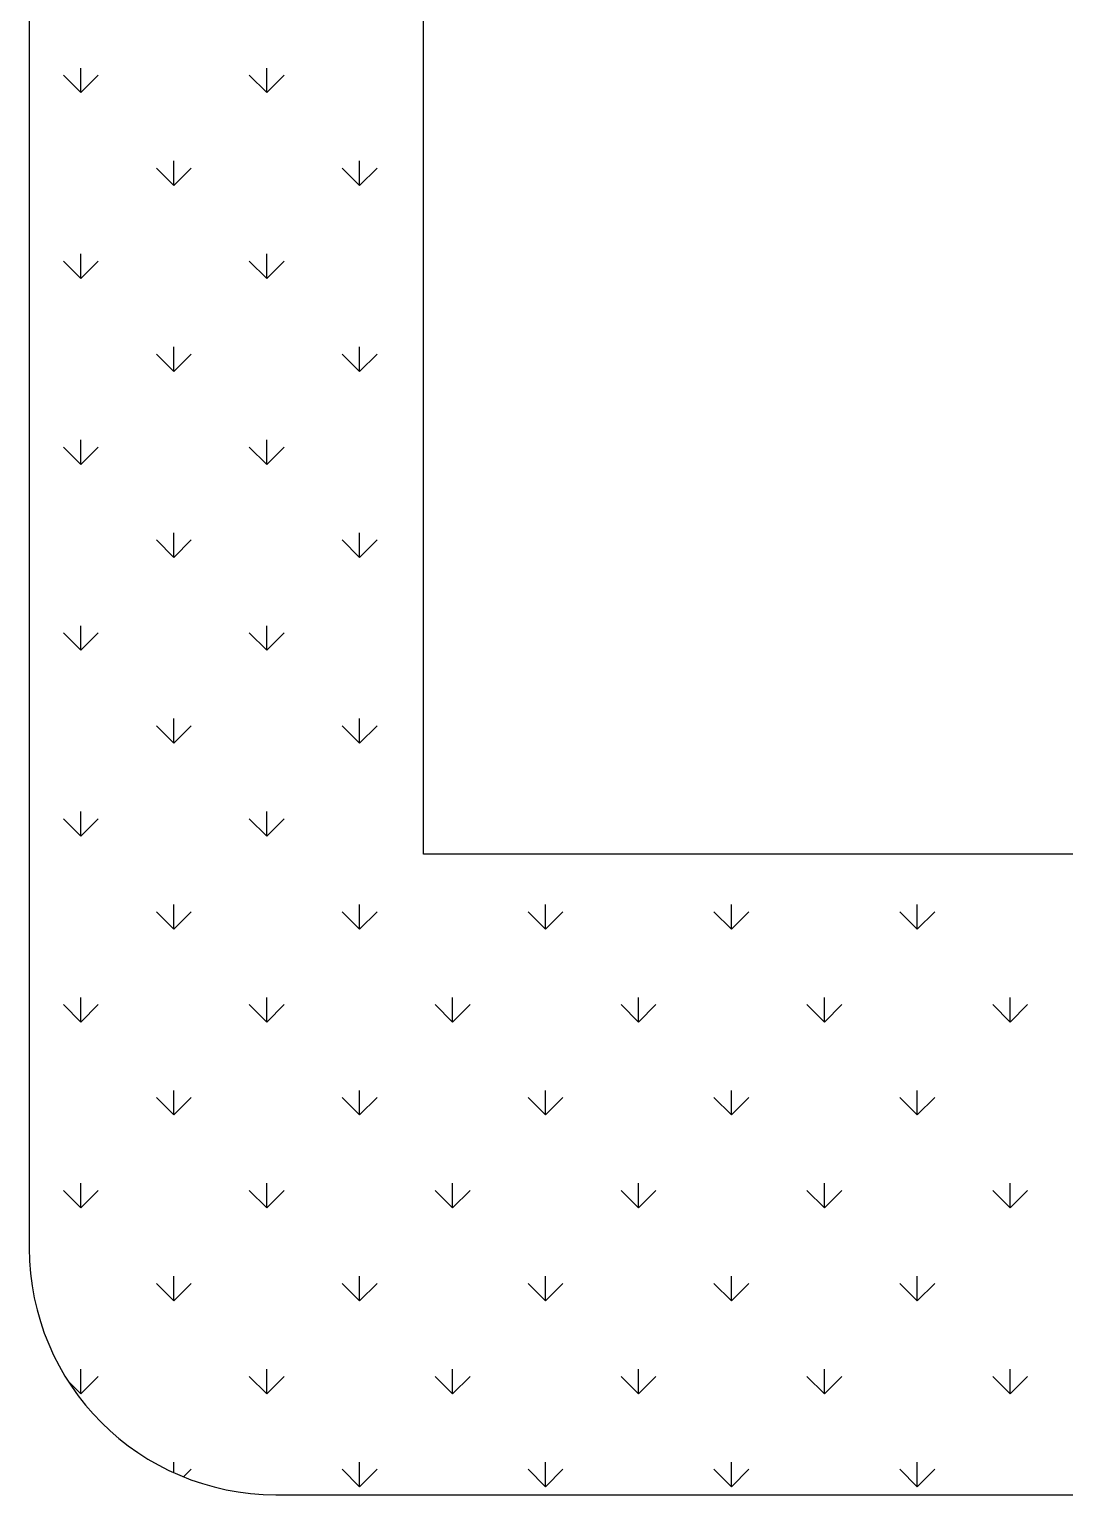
# Model space of a CAD drawing. Header units: inches. Extents: x -580 to 220, y 1335 to 2135.
# Drawn here: x -212.2 to -170.2, y 1913.5 to 1973 of the extents above; entities that cross this region are included whole.
import ezdxf

# ---------------------------------------------------------------- set-up
doc = ezdxf.new("R2010")
doc.units = ezdxf.units.IN
doc.header["$MEASUREMENT"] = 0
for name, color, linetype in [('Corte interior', 7, 'Continuous'), ('Grabado linea bajo', 7, 'Continuous'), ('grabado linea intenso', 7, 'Continuous')]:
    doc.layers.add(name, color=color, linetype=linetype)

# ---------------------------------------------------------------- blocks, each defined once
blk = doc.blocks.new('block 13')
at = {"layer": 'Corte interior', "color": 5, "lineweight": 25}
blk.add_lwpolyline([(-128.238, 2007.546), (-128.238, 1939.546), (-196.238, 1939.546), (-196.238, 2007.546), (-128.238, 2007.546)], dxfattribs=at)
blk = doc.blocks.new('block 15')
at = {"layer": 'grabado linea intenso', "color": 2, "lineweight": 25}
blk.add_open_spline([(46.762, 2033.546), (46.762, 2033.546), (-202.238, 2033.546), (-202.238, 2033.546), (-207.761, 2033.546), (-212.238, 2029.069), (-212.238, 2023.546), (-212.238, 2023.546), (-212.238, 1923.546), (-212.238, 1923.546), (-212.238, 1918.023), (-207.761, 1913.546), (-202.238, 1913.546), (-202.238, 1913.546), (46.762, 1913.546), (46.762, 1913.546)], degree=3, knots=[0, 0, 0, 0, 1, 1, 1, 2, 2, 2, 3, 3, 3, 4, 4, 4, 5, 5, 5, 5], dxfattribs=at)
blk = doc.blocks.new('block 371')
at = {"layer": 'Grabado linea bajo', "color": 4, "lineweight": 25}
blk.add_lwpolyline([(-210.147, 1917.64), (-210.147, 1918.64)], dxfattribs=at)
blk = doc.blocks.new('block 372')
at = {"layer": 'Grabado linea bajo', "color": 4, "lineweight": 25}
blk.add_lwpolyline([(-210.147, 1925.183), (-210.147, 1926.183)], dxfattribs=at)
blk = doc.blocks.new('block 373')
at = {"layer": 'Grabado linea bajo', "color": 4, "lineweight": 25}
blk.add_lwpolyline([(-210.147, 1932.726), (-210.147, 1933.727)], dxfattribs=at)
blk = doc.blocks.new('block 374')
at = {"layer": 'Grabado linea bajo', "color": 4, "lineweight": 25}
blk.add_lwpolyline([(-210.147, 1940.27), (-210.147, 1941.27)], dxfattribs=at)
blk = doc.blocks.new('block 375')
at = {"layer": 'Grabado linea bajo', "color": 4, "lineweight": 25}
blk.add_lwpolyline([(-210.147, 1947.813), (-210.147, 1948.813)], dxfattribs=at)
blk = doc.blocks.new('block 376')
at = {"layer": 'Grabado linea bajo', "color": 4, "lineweight": 25}
blk.add_lwpolyline([(-210.147, 1955.357), (-210.147, 1956.357)], dxfattribs=at)
blk = doc.blocks.new('block 377')
at = {"layer": 'Grabado linea bajo', "color": 4, "lineweight": 25}
blk.add_lwpolyline([(-210.147, 1962.9), (-210.147, 1963.9)], dxfattribs=at)
blk = doc.blocks.new('block 378')
at = {"layer": 'Grabado linea bajo', "color": 4, "lineweight": 25}
blk.add_lwpolyline([(-210.147, 1970.444), (-210.147, 1971.444)], dxfattribs=at)
blk = doc.blocks.new('block 383')
at = {"layer": 'Grabado linea bajo', "color": 4, "lineweight": 25}
blk.add_lwpolyline([(-206.375, 1914.442), (-206.375, 1914.868)], dxfattribs=at)
blk = doc.blocks.new('block 384')
at = {"layer": 'Grabado linea bajo', "color": 4, "lineweight": 25}
blk.add_lwpolyline([(-206.375, 1921.411), (-206.375, 1922.411)], dxfattribs=at)
blk = doc.blocks.new('block 385')
at = {"layer": 'Grabado linea bajo', "color": 4, "lineweight": 25}
blk.add_lwpolyline([(-206.375, 1928.955), (-206.375, 1929.955)], dxfattribs=at)
blk = doc.blocks.new('block 386')
at = {"layer": 'Grabado linea bajo', "color": 4, "lineweight": 25}
blk.add_lwpolyline([(-206.375, 1936.498), (-206.375, 1937.498)], dxfattribs=at)
blk = doc.blocks.new('block 387')
at = {"layer": 'Grabado linea bajo', "color": 4, "lineweight": 25}
blk.add_lwpolyline([(-206.375, 1944.042), (-206.375, 1945.042)], dxfattribs=at)
blk = doc.blocks.new('block 388')
at = {"layer": 'Grabado linea bajo', "color": 4, "lineweight": 25}
blk.add_lwpolyline([(-206.375, 1951.585), (-206.375, 1952.585)], dxfattribs=at)
blk = doc.blocks.new('block 389')
at = {"layer": 'Grabado linea bajo', "color": 4, "lineweight": 25}
blk.add_lwpolyline([(-206.375, 1959.128), (-206.375, 1960.129)], dxfattribs=at)
blk = doc.blocks.new('block 390')
at = {"layer": 'Grabado linea bajo', "color": 4, "lineweight": 25}
blk.add_lwpolyline([(-206.375, 1966.672), (-206.375, 1967.672)], dxfattribs=at)
blk = doc.blocks.new('block 396')
at = {"layer": 'Grabado linea bajo', "color": 4, "lineweight": 25}
blk.add_lwpolyline([(-202.604, 1917.64), (-202.604, 1918.64)], dxfattribs=at)
blk = doc.blocks.new('block 397')
at = {"layer": 'Grabado linea bajo', "color": 4, "lineweight": 25}
blk.add_lwpolyline([(-202.604, 1925.183), (-202.604, 1926.183)], dxfattribs=at)
blk = doc.blocks.new('block 398')
at = {"layer": 'Grabado linea bajo', "color": 4, "lineweight": 25}
blk.add_lwpolyline([(-202.604, 1932.726), (-202.604, 1933.727)], dxfattribs=at)
blk = doc.blocks.new('block 399')
at = {"layer": 'Grabado linea bajo', "color": 4, "lineweight": 25}
blk.add_lwpolyline([(-202.604, 1940.27), (-202.604, 1941.27)], dxfattribs=at)
blk = doc.blocks.new('block 400')
at = {"layer": 'Grabado linea bajo', "color": 4, "lineweight": 25}
blk.add_lwpolyline([(-202.604, 1947.813), (-202.604, 1948.813)], dxfattribs=at)
blk = doc.blocks.new('block 401')
at = {"layer": 'Grabado linea bajo', "color": 4, "lineweight": 25}
blk.add_lwpolyline([(-202.604, 1955.357), (-202.604, 1956.357)], dxfattribs=at)
blk = doc.blocks.new('block 402')
at = {"layer": 'Grabado linea bajo', "color": 4, "lineweight": 25}
blk.add_lwpolyline([(-202.604, 1962.9), (-202.604, 1963.9)], dxfattribs=at)
blk = doc.blocks.new('block 403')
at = {"layer": 'Grabado linea bajo', "color": 4, "lineweight": 25}
blk.add_lwpolyline([(-202.604, 1970.444), (-202.604, 1971.444)], dxfattribs=at)
blk = doc.blocks.new('block 408')
at = {"layer": 'Grabado linea bajo', "color": 4, "lineweight": 25}
blk.add_lwpolyline([(-198.832, 1913.868), (-198.832, 1914.868)], dxfattribs=at)
blk = doc.blocks.new('block 409')
at = {"layer": 'Grabado linea bajo', "color": 4, "lineweight": 25}
blk.add_lwpolyline([(-198.832, 1921.411), (-198.832, 1922.411)], dxfattribs=at)
blk = doc.blocks.new('block 410')
at = {"layer": 'Grabado linea bajo', "color": 4, "lineweight": 25}
blk.add_lwpolyline([(-198.832, 1928.955), (-198.832, 1929.955)], dxfattribs=at)
blk = doc.blocks.new('block 411')
at = {"layer": 'Grabado linea bajo', "color": 4, "lineweight": 25}
blk.add_lwpolyline([(-198.832, 1936.498), (-198.832, 1937.498)], dxfattribs=at)
blk = doc.blocks.new('block 412')
at = {"layer": 'Grabado linea bajo', "color": 4, "lineweight": 25}
blk.add_lwpolyline([(-198.832, 1944.042), (-198.832, 1945.042)], dxfattribs=at)
blk = doc.blocks.new('block 413')
at = {"layer": 'Grabado linea bajo', "color": 4, "lineweight": 25}
blk.add_lwpolyline([(-198.832, 1951.585), (-198.832, 1952.585)], dxfattribs=at)
blk = doc.blocks.new('block 414')
at = {"layer": 'Grabado linea bajo', "color": 4, "lineweight": 25}
blk.add_lwpolyline([(-198.832, 1959.128), (-198.832, 1960.129)], dxfattribs=at)
blk = doc.blocks.new('block 415')
at = {"layer": 'Grabado linea bajo', "color": 4, "lineweight": 25}
blk.add_lwpolyline([(-198.832, 1966.672), (-198.832, 1967.672)], dxfattribs=at)
blk = doc.blocks.new('block 421')
at = {"layer": 'Grabado linea bajo', "color": 4, "lineweight": 25}
blk.add_lwpolyline([(-195.06, 1917.64), (-195.06, 1918.64)], dxfattribs=at)
blk = doc.blocks.new('block 422')
at = {"layer": 'Grabado linea bajo', "color": 4, "lineweight": 25}
blk.add_lwpolyline([(-195.06, 1925.183), (-195.06, 1926.183)], dxfattribs=at)
blk = doc.blocks.new('block 423')
at = {"layer": 'Grabado linea bajo', "color": 4, "lineweight": 25}
blk.add_lwpolyline([(-195.06, 1932.726), (-195.06, 1933.727)], dxfattribs=at)
blk = doc.blocks.new('block 424')
at = {"layer": 'Grabado linea bajo', "color": 4, "lineweight": 25}
blk.add_lwpolyline([(-191.289, 1913.868), (-191.289, 1914.868)], dxfattribs=at)
blk = doc.blocks.new('block 425')
at = {"layer": 'Grabado linea bajo', "color": 4, "lineweight": 25}
blk.add_lwpolyline([(-191.289, 1921.411), (-191.289, 1922.411)], dxfattribs=at)
blk = doc.blocks.new('block 426')
at = {"layer": 'Grabado linea bajo', "color": 4, "lineweight": 25}
blk.add_lwpolyline([(-191.289, 1928.955), (-191.289, 1929.955)], dxfattribs=at)
blk = doc.blocks.new('block 427')
at = {"layer": 'Grabado linea bajo', "color": 4, "lineweight": 25}
blk.add_lwpolyline([(-191.289, 1936.498), (-191.289, 1937.498)], dxfattribs=at)
blk = doc.blocks.new('block 428')
at = {"layer": 'Grabado linea bajo', "color": 4, "lineweight": 25}
blk.add_lwpolyline([(-187.517, 1917.64), (-187.517, 1918.64)], dxfattribs=at)
blk = doc.blocks.new('block 429')
at = {"layer": 'Grabado linea bajo', "color": 4, "lineweight": 25}
blk.add_lwpolyline([(-187.517, 1925.183), (-187.517, 1926.183)], dxfattribs=at)
blk = doc.blocks.new('block 430')
at = {"layer": 'Grabado linea bajo', "color": 4, "lineweight": 25}
blk.add_lwpolyline([(-187.517, 1932.726), (-187.517, 1933.727)], dxfattribs=at)
blk = doc.blocks.new('block 431')
at = {"layer": 'Grabado linea bajo', "color": 4, "lineweight": 25}
blk.add_lwpolyline([(-183.745, 1913.868), (-183.745, 1914.868)], dxfattribs=at)
blk = doc.blocks.new('block 432')
at = {"layer": 'Grabado linea bajo', "color": 4, "lineweight": 25}
blk.add_lwpolyline([(-183.745, 1921.411), (-183.745, 1922.411)], dxfattribs=at)
blk = doc.blocks.new('block 433')
at = {"layer": 'Grabado linea bajo', "color": 4, "lineweight": 25}
blk.add_lwpolyline([(-183.745, 1928.955), (-183.745, 1929.955)], dxfattribs=at)
blk = doc.blocks.new('block 434')
at = {"layer": 'Grabado linea bajo', "color": 4, "lineweight": 25}
blk.add_lwpolyline([(-183.745, 1936.498), (-183.745, 1937.498)], dxfattribs=at)
blk = doc.blocks.new('block 435')
at = {"layer": 'Grabado linea bajo', "color": 4, "lineweight": 25}
blk.add_lwpolyline([(-179.973, 1917.64), (-179.973, 1918.64)], dxfattribs=at)
blk = doc.blocks.new('block 436')
at = {"layer": 'Grabado linea bajo', "color": 4, "lineweight": 25}
blk.add_lwpolyline([(-179.973, 1925.183), (-179.973, 1926.183)], dxfattribs=at)
blk = doc.blocks.new('block 437')
at = {"layer": 'Grabado linea bajo', "color": 4, "lineweight": 25}
blk.add_lwpolyline([(-179.973, 1932.726), (-179.973, 1933.727)], dxfattribs=at)
blk = doc.blocks.new('block 438')
at = {"layer": 'Grabado linea bajo', "color": 4, "lineweight": 25}
blk.add_lwpolyline([(-176.202, 1913.868), (-176.202, 1914.868)], dxfattribs=at)
blk = doc.blocks.new('block 439')
at = {"layer": 'Grabado linea bajo', "color": 4, "lineweight": 25}
blk.add_lwpolyline([(-176.202, 1921.411), (-176.202, 1922.411)], dxfattribs=at)
blk = doc.blocks.new('block 440')
at = {"layer": 'Grabado linea bajo', "color": 4, "lineweight": 25}
blk.add_lwpolyline([(-176.202, 1928.955), (-176.202, 1929.955)], dxfattribs=at)
blk = doc.blocks.new('block 441')
at = {"layer": 'Grabado linea bajo', "color": 4, "lineweight": 25}
blk.add_lwpolyline([(-176.202, 1936.498), (-176.202, 1937.498)], dxfattribs=at)
blk = doc.blocks.new('block 442')
at = {"layer": 'Grabado linea bajo', "color": 4, "lineweight": 25}
blk.add_lwpolyline([(-172.43, 1917.64), (-172.43, 1918.64)], dxfattribs=at)
blk = doc.blocks.new('block 443')
at = {"layer": 'Grabado linea bajo', "color": 4, "lineweight": 25}
blk.add_lwpolyline([(-172.43, 1925.183), (-172.43, 1926.183)], dxfattribs=at)
blk = doc.blocks.new('block 444')
at = {"layer": 'Grabado linea bajo', "color": 4, "lineweight": 25}
blk.add_lwpolyline([(-172.43, 1932.726), (-172.43, 1933.727)], dxfattribs=at)
blk = doc.blocks.new('block 1097')
at = {"layer": 'Grabado linea bajo', "color": 4, "lineweight": 25}
blk.add_lwpolyline([(-210.147, 1970.444), (-209.44, 1971.151)], dxfattribs=at)
blk = doc.blocks.new('block 1101')
at = {"layer": 'Grabado linea bajo', "color": 4, "lineweight": 25}
blk.add_lwpolyline([(-210.147, 1962.9), (-209.44, 1963.607)], dxfattribs=at)
blk = doc.blocks.new('block 1102')
at = {"layer": 'Grabado linea bajo', "color": 4, "lineweight": 25}
blk.add_lwpolyline([(-206.375, 1966.672), (-205.668, 1967.379)], dxfattribs=at)
blk = doc.blocks.new('block 1103')
at = {"layer": 'Grabado linea bajo', "color": 4, "lineweight": 25}
blk.add_lwpolyline([(-202.604, 1970.444), (-201.897, 1971.151)], dxfattribs=at)
blk = doc.blocks.new('block 1105')
at = {"layer": 'Grabado linea bajo', "color": 4, "lineweight": 25}
blk.add_lwpolyline([(-210.147, 1955.357), (-209.44, 1956.064)], dxfattribs=at)
blk = doc.blocks.new('block 1106')
at = {"layer": 'Grabado linea bajo', "color": 4, "lineweight": 25}
blk.add_lwpolyline([(-206.375, 1959.128), (-205.668, 1959.836)], dxfattribs=at)
blk = doc.blocks.new('block 1107')
at = {"layer": 'Grabado linea bajo', "color": 4, "lineweight": 25}
blk.add_lwpolyline([(-202.604, 1962.9), (-201.897, 1963.607)], dxfattribs=at)
blk = doc.blocks.new('block 1108')
at = {"layer": 'Grabado linea bajo', "color": 4, "lineweight": 25}
blk.add_lwpolyline([(-198.832, 1966.672), (-198.125, 1967.379)], dxfattribs=at)
blk = doc.blocks.new('block 1109')
at = {"layer": 'Grabado linea bajo', "color": 4, "lineweight": 25}
blk.add_lwpolyline([(-210.147, 1947.813), (-209.44, 1948.52)], dxfattribs=at)
blk = doc.blocks.new('block 1110')
at = {"layer": 'Grabado linea bajo', "color": 4, "lineweight": 25}
blk.add_lwpolyline([(-206.375, 1951.585), (-205.668, 1952.292)], dxfattribs=at)
blk = doc.blocks.new('block 1111')
at = {"layer": 'Grabado linea bajo', "color": 4, "lineweight": 25}
blk.add_lwpolyline([(-202.604, 1955.357), (-201.897, 1956.064)], dxfattribs=at)
blk = doc.blocks.new('block 1112')
at = {"layer": 'Grabado linea bajo', "color": 4, "lineweight": 25}
blk.add_lwpolyline([(-198.832, 1959.128), (-198.125, 1959.836)], dxfattribs=at)
blk = doc.blocks.new('block 1113')
at = {"layer": 'Grabado linea bajo', "color": 4, "lineweight": 25}
blk.add_lwpolyline([(-210.147, 1940.27), (-209.44, 1940.977)], dxfattribs=at)
blk = doc.blocks.new('block 1114')
at = {"layer": 'Grabado linea bajo', "color": 4, "lineweight": 25}
blk.add_lwpolyline([(-206.375, 1944.042), (-205.668, 1944.749)], dxfattribs=at)
blk = doc.blocks.new('block 1115')
at = {"layer": 'Grabado linea bajo', "color": 4, "lineweight": 25}
blk.add_lwpolyline([(-202.604, 1947.813), (-201.897, 1948.52)], dxfattribs=at)
blk = doc.blocks.new('block 1116')
at = {"layer": 'Grabado linea bajo', "color": 4, "lineweight": 25}
blk.add_lwpolyline([(-198.832, 1951.585), (-198.125, 1952.292)], dxfattribs=at)
blk = doc.blocks.new('block 1117')
at = {"layer": 'Grabado linea bajo', "color": 4, "lineweight": 25}
blk.add_lwpolyline([(-210.147, 1932.726), (-209.44, 1933.434)], dxfattribs=at)
blk = doc.blocks.new('block 1118')
at = {"layer": 'Grabado linea bajo', "color": 4, "lineweight": 25}
blk.add_lwpolyline([(-206.375, 1936.498), (-205.668, 1937.205)], dxfattribs=at)
blk = doc.blocks.new('block 1119')
at = {"layer": 'Grabado linea bajo', "color": 4, "lineweight": 25}
blk.add_lwpolyline([(-202.604, 1940.27), (-201.897, 1940.977)], dxfattribs=at)
blk = doc.blocks.new('block 1120')
at = {"layer": 'Grabado linea bajo', "color": 4, "lineweight": 25}
blk.add_lwpolyline([(-198.832, 1944.042), (-198.125, 1944.749)], dxfattribs=at)
blk = doc.blocks.new('block 1121')
at = {"layer": 'Grabado linea bajo', "color": 4, "lineweight": 25}
blk.add_lwpolyline([(-210.147, 1925.183), (-209.44, 1925.89)], dxfattribs=at)
blk = doc.blocks.new('block 1122')
at = {"layer": 'Grabado linea bajo', "color": 4, "lineweight": 25}
blk.add_lwpolyline([(-206.375, 1928.955), (-205.668, 1929.662)], dxfattribs=at)
blk = doc.blocks.new('block 1123')
at = {"layer": 'Grabado linea bajo', "color": 4, "lineweight": 25}
blk.add_lwpolyline([(-202.604, 1932.726), (-201.897, 1933.434)], dxfattribs=at)
blk = doc.blocks.new('block 1124')
at = {"layer": 'Grabado linea bajo', "color": 4, "lineweight": 25}
blk.add_lwpolyline([(-198.832, 1936.498), (-198.125, 1937.205)], dxfattribs=at)
blk = doc.blocks.new('block 1125')
at = {"layer": 'Grabado linea bajo', "color": 4, "lineweight": 25}
blk.add_lwpolyline([(-210.147, 1917.64), (-209.44, 1918.347)], dxfattribs=at)
blk = doc.blocks.new('block 1126')
at = {"layer": 'Grabado linea bajo', "color": 4, "lineweight": 25}
blk.add_lwpolyline([(-206.375, 1921.411), (-205.668, 1922.119)], dxfattribs=at)
blk = doc.blocks.new('block 1127')
at = {"layer": 'Grabado linea bajo', "color": 4, "lineweight": 25}
blk.add_lwpolyline([(-202.604, 1925.183), (-201.897, 1925.89)], dxfattribs=at)
blk = doc.blocks.new('block 1128')
at = {"layer": 'Grabado linea bajo', "color": 4, "lineweight": 25}
blk.add_lwpolyline([(-198.832, 1928.955), (-198.125, 1929.662)], dxfattribs=at)
blk = doc.blocks.new('block 1129')
at = {"layer": 'Grabado linea bajo', "color": 4, "lineweight": 25}
blk.add_lwpolyline([(-195.06, 1932.726), (-194.353, 1933.434)], dxfattribs=at)
blk = doc.blocks.new('block 1130')
at = {"layer": 'Grabado linea bajo', "color": 4, "lineweight": 25}
blk.add_lwpolyline([(-191.289, 1936.498), (-190.581, 1937.205)], dxfattribs=at)
blk = doc.blocks.new('block 1131')
at = {"layer": 'Grabado linea bajo', "color": 4, "lineweight": 25}
blk.add_lwpolyline([(-205.974, 1914.27), (-205.668, 1914.575)], dxfattribs=at)
blk = doc.blocks.new('block 1132')
at = {"layer": 'Grabado linea bajo', "color": 4, "lineweight": 25}
blk.add_lwpolyline([(-202.604, 1917.64), (-201.897, 1918.347)], dxfattribs=at)
blk = doc.blocks.new('block 1133')
at = {"layer": 'Grabado linea bajo', "color": 4, "lineweight": 25}
blk.add_lwpolyline([(-198.832, 1921.411), (-198.125, 1922.119)], dxfattribs=at)
blk = doc.blocks.new('block 1134')
at = {"layer": 'Grabado linea bajo', "color": 4, "lineweight": 25}
blk.add_lwpolyline([(-195.06, 1925.183), (-194.353, 1925.89)], dxfattribs=at)
blk = doc.blocks.new('block 1135')
at = {"layer": 'Grabado linea bajo', "color": 4, "lineweight": 25}
blk.add_lwpolyline([(-191.289, 1928.955), (-190.581, 1929.662)], dxfattribs=at)
blk = doc.blocks.new('block 1136')
at = {"layer": 'Grabado linea bajo', "color": 4, "lineweight": 25}
blk.add_lwpolyline([(-187.517, 1932.726), (-186.81, 1933.434)], dxfattribs=at)
blk = doc.blocks.new('block 1137')
at = {"layer": 'Grabado linea bajo', "color": 4, "lineweight": 25}
blk.add_lwpolyline([(-183.745, 1936.498), (-183.038, 1937.205)], dxfattribs=at)
blk = doc.blocks.new('block 1138')
at = {"layer": 'Grabado linea bajo', "color": 4, "lineweight": 25}
blk.add_lwpolyline([(-198.832, 1913.868), (-198.125, 1914.575)], dxfattribs=at)
blk = doc.blocks.new('block 1139')
at = {"layer": 'Grabado linea bajo', "color": 4, "lineweight": 25}
blk.add_lwpolyline([(-195.06, 1917.64), (-194.353, 1918.347)], dxfattribs=at)
blk = doc.blocks.new('block 1140')
at = {"layer": 'Grabado linea bajo', "color": 4, "lineweight": 25}
blk.add_lwpolyline([(-191.289, 1921.411), (-190.581, 1922.119)], dxfattribs=at)
blk = doc.blocks.new('block 1141')
at = {"layer": 'Grabado linea bajo', "color": 4, "lineweight": 25}
blk.add_lwpolyline([(-187.517, 1925.183), (-186.81, 1925.89)], dxfattribs=at)
blk = doc.blocks.new('block 1142')
at = {"layer": 'Grabado linea bajo', "color": 4, "lineweight": 25}
blk.add_lwpolyline([(-183.745, 1928.955), (-183.038, 1929.662)], dxfattribs=at)
blk = doc.blocks.new('block 1143')
at = {"layer": 'Grabado linea bajo', "color": 4, "lineweight": 25}
blk.add_lwpolyline([(-179.973, 1932.726), (-179.266, 1933.434)], dxfattribs=at)
blk = doc.blocks.new('block 1144')
at = {"layer": 'Grabado linea bajo', "color": 4, "lineweight": 25}
blk.add_lwpolyline([(-176.202, 1936.498), (-175.495, 1937.205)], dxfattribs=at)
blk = doc.blocks.new('block 1145')
at = {"layer": 'Grabado linea bajo', "color": 4, "lineweight": 25}
blk.add_lwpolyline([(-191.289, 1913.868), (-190.581, 1914.575)], dxfattribs=at)
blk = doc.blocks.new('block 1146')
at = {"layer": 'Grabado linea bajo', "color": 4, "lineweight": 25}
blk.add_lwpolyline([(-187.517, 1917.64), (-186.81, 1918.347)], dxfattribs=at)
blk = doc.blocks.new('block 1147')
at = {"layer": 'Grabado linea bajo', "color": 4, "lineweight": 25}
blk.add_lwpolyline([(-183.745, 1921.411), (-183.038, 1922.119)], dxfattribs=at)
blk = doc.blocks.new('block 1148')
at = {"layer": 'Grabado linea bajo', "color": 4, "lineweight": 25}
blk.add_lwpolyline([(-179.973, 1925.183), (-179.266, 1925.89)], dxfattribs=at)
blk = doc.blocks.new('block 1149')
at = {"layer": 'Grabado linea bajo', "color": 4, "lineweight": 25}
blk.add_lwpolyline([(-176.202, 1928.955), (-175.495, 1929.662)], dxfattribs=at)
blk = doc.blocks.new('block 1150')
at = {"layer": 'Grabado linea bajo', "color": 4, "lineweight": 25}
blk.add_lwpolyline([(-172.43, 1932.726), (-171.723, 1933.434)], dxfattribs=at)
blk = doc.blocks.new('block 1152')
at = {"layer": 'Grabado linea bajo', "color": 4, "lineweight": 25}
blk.add_lwpolyline([(-183.745, 1913.868), (-183.038, 1914.575)], dxfattribs=at)
blk = doc.blocks.new('block 1153')
at = {"layer": 'Grabado linea bajo', "color": 4, "lineweight": 25}
blk.add_lwpolyline([(-179.973, 1917.64), (-179.266, 1918.347)], dxfattribs=at)
blk = doc.blocks.new('block 1154')
at = {"layer": 'Grabado linea bajo', "color": 4, "lineweight": 25}
blk.add_lwpolyline([(-176.202, 1921.411), (-175.495, 1922.119)], dxfattribs=at)
blk = doc.blocks.new('block 1155')
at = {"layer": 'Grabado linea bajo', "color": 4, "lineweight": 25}
blk.add_lwpolyline([(-172.43, 1925.183), (-171.723, 1925.89)], dxfattribs=at)
blk = doc.blocks.new('block 1159')
at = {"layer": 'Grabado linea bajo', "color": 4, "lineweight": 25}
blk.add_lwpolyline([(-176.202, 1913.868), (-175.495, 1914.575)], dxfattribs=at)
blk = doc.blocks.new('block 1160')
at = {"layer": 'Grabado linea bajo', "color": 4, "lineweight": 25}
blk.add_lwpolyline([(-172.43, 1917.64), (-171.723, 1918.347)], dxfattribs=at)
blk = doc.blocks.new('block 1775')
at = {"layer": 'Grabado linea bajo', "color": 4, "lineweight": 25}
blk.add_lwpolyline([(-210.147, 1917.64), (-210.658, 1918.151)], dxfattribs=at)
blk = doc.blocks.new('block 1784')
at = {"layer": 'Grabado linea bajo', "color": 4, "lineweight": 25}
blk.add_lwpolyline([(-198.832, 1913.868), (-199.539, 1914.575)], dxfattribs=at)
blk = doc.blocks.new('block 1785')
at = {"layer": 'Grabado linea bajo', "color": 4, "lineweight": 25}
blk.add_lwpolyline([(-202.604, 1917.64), (-203.311, 1918.347)], dxfattribs=at)
blk = doc.blocks.new('block 1786')
at = {"layer": 'Grabado linea bajo', "color": 4, "lineweight": 25}
blk.add_lwpolyline([(-206.375, 1921.411), (-207.083, 1922.119)], dxfattribs=at)
blk = doc.blocks.new('block 1787')
at = {"layer": 'Grabado linea bajo', "color": 4, "lineweight": 25}
blk.add_lwpolyline([(-210.147, 1925.183), (-210.854, 1925.89)], dxfattribs=at)
blk = doc.blocks.new('block 1794')
at = {"layer": 'Grabado linea bajo', "color": 4, "lineweight": 25}
blk.add_lwpolyline([(-191.289, 1913.868), (-191.996, 1914.575)], dxfattribs=at)
blk = doc.blocks.new('block 1795')
at = {"layer": 'Grabado linea bajo', "color": 4, "lineweight": 25}
blk.add_lwpolyline([(-195.06, 1917.64), (-195.767, 1918.347)], dxfattribs=at)
blk = doc.blocks.new('block 1796')
at = {"layer": 'Grabado linea bajo', "color": 4, "lineweight": 25}
blk.add_lwpolyline([(-198.832, 1921.411), (-199.539, 1922.119)], dxfattribs=at)
blk = doc.blocks.new('block 1797')
at = {"layer": 'Grabado linea bajo', "color": 4, "lineweight": 25}
blk.add_lwpolyline([(-202.604, 1925.183), (-203.311, 1925.89)], dxfattribs=at)
blk = doc.blocks.new('block 1798')
at = {"layer": 'Grabado linea bajo', "color": 4, "lineweight": 25}
blk.add_lwpolyline([(-206.375, 1928.955), (-207.083, 1929.662)], dxfattribs=at)
blk = doc.blocks.new('block 1799')
at = {"layer": 'Grabado linea bajo', "color": 4, "lineweight": 25}
blk.add_lwpolyline([(-210.147, 1932.726), (-210.854, 1933.434)], dxfattribs=at)
blk = doc.blocks.new('block 1804')
at = {"layer": 'Grabado linea bajo', "color": 4, "lineweight": 25}
blk.add_lwpolyline([(-183.745, 1913.868), (-184.452, 1914.575)], dxfattribs=at)
blk = doc.blocks.new('block 1805')
at = {"layer": 'Grabado linea bajo', "color": 4, "lineweight": 25}
blk.add_lwpolyline([(-187.517, 1917.64), (-188.224, 1918.347)], dxfattribs=at)
blk = doc.blocks.new('block 1806')
at = {"layer": 'Grabado linea bajo', "color": 4, "lineweight": 25}
blk.add_lwpolyline([(-191.289, 1921.411), (-191.996, 1922.119)], dxfattribs=at)
blk = doc.blocks.new('block 1807')
at = {"layer": 'Grabado linea bajo', "color": 4, "lineweight": 25}
blk.add_lwpolyline([(-195.06, 1925.183), (-195.767, 1925.89)], dxfattribs=at)
blk = doc.blocks.new('block 1808')
at = {"layer": 'Grabado linea bajo', "color": 4, "lineweight": 25}
blk.add_lwpolyline([(-198.832, 1928.955), (-199.539, 1929.662)], dxfattribs=at)
blk = doc.blocks.new('block 1809')
at = {"layer": 'Grabado linea bajo', "color": 4, "lineweight": 25}
blk.add_lwpolyline([(-202.604, 1932.726), (-203.311, 1933.434)], dxfattribs=at)
blk = doc.blocks.new('block 1810')
at = {"layer": 'Grabado linea bajo', "color": 4, "lineweight": 25}
blk.add_lwpolyline([(-206.375, 1936.498), (-207.083, 1937.205)], dxfattribs=at)
blk = doc.blocks.new('block 1811')
at = {"layer": 'Grabado linea bajo', "color": 4, "lineweight": 25}
blk.add_lwpolyline([(-210.147, 1940.27), (-210.854, 1940.977)], dxfattribs=at)
blk = doc.blocks.new('block 1814')
at = {"layer": 'Grabado linea bajo', "color": 4, "lineweight": 25}
blk.add_lwpolyline([(-176.202, 1913.868), (-176.909, 1914.575)], dxfattribs=at)
blk = doc.blocks.new('block 1815')
at = {"layer": 'Grabado linea bajo', "color": 4, "lineweight": 25}
blk.add_lwpolyline([(-179.973, 1917.64), (-180.681, 1918.347)], dxfattribs=at)
blk = doc.blocks.new('block 1816')
at = {"layer": 'Grabado linea bajo', "color": 4, "lineweight": 25}
blk.add_lwpolyline([(-183.745, 1921.411), (-184.452, 1922.119)], dxfattribs=at)
blk = doc.blocks.new('block 1817')
at = {"layer": 'Grabado linea bajo', "color": 4, "lineweight": 25}
blk.add_lwpolyline([(-187.517, 1925.183), (-188.224, 1925.89)], dxfattribs=at)
blk = doc.blocks.new('block 1818')
at = {"layer": 'Grabado linea bajo', "color": 4, "lineweight": 25}
blk.add_lwpolyline([(-191.289, 1928.955), (-191.996, 1929.662)], dxfattribs=at)
blk = doc.blocks.new('block 1819')
at = {"layer": 'Grabado linea bajo', "color": 4, "lineweight": 25}
blk.add_lwpolyline([(-195.06, 1932.726), (-195.767, 1933.434)], dxfattribs=at)
blk = doc.blocks.new('block 1820')
at = {"layer": 'Grabado linea bajo', "color": 4, "lineweight": 25}
blk.add_lwpolyline([(-198.832, 1936.498), (-199.539, 1937.205)], dxfattribs=at)
blk = doc.blocks.new('block 1821')
at = {"layer": 'Grabado linea bajo', "color": 4, "lineweight": 25}
blk.add_lwpolyline([(-202.604, 1940.27), (-203.311, 1940.977)], dxfattribs=at)
blk = doc.blocks.new('block 1822')
at = {"layer": 'Grabado linea bajo', "color": 4, "lineweight": 25}
blk.add_lwpolyline([(-206.375, 1944.042), (-207.083, 1944.749)], dxfattribs=at)
blk = doc.blocks.new('block 1823')
at = {"layer": 'Grabado linea bajo', "color": 4, "lineweight": 25}
blk.add_lwpolyline([(-210.147, 1947.813), (-210.854, 1948.52)], dxfattribs=at)
blk = doc.blocks.new('block 1825')
at = {"layer": 'Grabado linea bajo', "color": 4, "lineweight": 25}
blk.add_lwpolyline([(-172.43, 1917.64), (-173.137, 1918.347)], dxfattribs=at)
blk = doc.blocks.new('block 1826')
at = {"layer": 'Grabado linea bajo', "color": 4, "lineweight": 25}
blk.add_lwpolyline([(-176.202, 1921.411), (-176.909, 1922.119)], dxfattribs=at)
blk = doc.blocks.new('block 1827')
at = {"layer": 'Grabado linea bajo', "color": 4, "lineweight": 25}
blk.add_lwpolyline([(-179.973, 1925.183), (-180.681, 1925.89)], dxfattribs=at)
blk = doc.blocks.new('block 1828')
at = {"layer": 'Grabado linea bajo', "color": 4, "lineweight": 25}
blk.add_lwpolyline([(-183.745, 1928.955), (-184.452, 1929.662)], dxfattribs=at)
blk = doc.blocks.new('block 1829')
at = {"layer": 'Grabado linea bajo', "color": 4, "lineweight": 25}
blk.add_lwpolyline([(-187.517, 1932.726), (-188.224, 1933.434)], dxfattribs=at)
blk = doc.blocks.new('block 1830')
at = {"layer": 'Grabado linea bajo', "color": 4, "lineweight": 25}
blk.add_lwpolyline([(-191.289, 1936.498), (-191.996, 1937.205)], dxfattribs=at)
blk = doc.blocks.new('block 1831')
at = {"layer": 'Grabado linea bajo', "color": 4, "lineweight": 25}
blk.add_lwpolyline([(-198.832, 1944.042), (-199.539, 1944.749)], dxfattribs=at)
blk = doc.blocks.new('block 1832')
at = {"layer": 'Grabado linea bajo', "color": 4, "lineweight": 25}
blk.add_lwpolyline([(-202.604, 1947.813), (-203.311, 1948.52)], dxfattribs=at)
blk = doc.blocks.new('block 1833')
at = {"layer": 'Grabado linea bajo', "color": 4, "lineweight": 25}
blk.add_lwpolyline([(-206.375, 1951.585), (-207.083, 1952.292)], dxfattribs=at)
blk = doc.blocks.new('block 1834')
at = {"layer": 'Grabado linea bajo', "color": 4, "lineweight": 25}
blk.add_lwpolyline([(-210.147, 1955.357), (-210.854, 1956.064)], dxfattribs=at)
blk = doc.blocks.new('block 1838')
at = {"layer": 'Grabado linea bajo', "color": 4, "lineweight": 25}
blk.add_lwpolyline([(-172.43, 1925.183), (-173.137, 1925.89)], dxfattribs=at)
blk = doc.blocks.new('block 1839')
at = {"layer": 'Grabado linea bajo', "color": 4, "lineweight": 25}
blk.add_lwpolyline([(-176.202, 1928.955), (-176.909, 1929.662)], dxfattribs=at)
blk = doc.blocks.new('block 1840')
at = {"layer": 'Grabado linea bajo', "color": 4, "lineweight": 25}
blk.add_lwpolyline([(-179.973, 1932.726), (-180.681, 1933.434)], dxfattribs=at)
blk = doc.blocks.new('block 1841')
at = {"layer": 'Grabado linea bajo', "color": 4, "lineweight": 25}
blk.add_lwpolyline([(-183.745, 1936.498), (-184.452, 1937.205)], dxfattribs=at)
blk = doc.blocks.new('block 1842')
at = {"layer": 'Grabado linea bajo', "color": 4, "lineweight": 25}
blk.add_lwpolyline([(-198.832, 1951.585), (-199.539, 1952.292)], dxfattribs=at)
blk = doc.blocks.new('block 1843')
at = {"layer": 'Grabado linea bajo', "color": 4, "lineweight": 25}
blk.add_lwpolyline([(-202.604, 1955.357), (-203.311, 1956.064)], dxfattribs=at)
blk = doc.blocks.new('block 1844')
at = {"layer": 'Grabado linea bajo', "color": 4, "lineweight": 25}
blk.add_lwpolyline([(-206.375, 1959.128), (-207.083, 1959.836)], dxfattribs=at)
blk = doc.blocks.new('block 1845')
at = {"layer": 'Grabado linea bajo', "color": 4, "lineweight": 25}
blk.add_lwpolyline([(-210.147, 1962.9), (-210.854, 1963.607)], dxfattribs=at)
blk = doc.blocks.new('block 1851')
at = {"layer": 'Grabado linea bajo', "color": 4, "lineweight": 25}
blk.add_lwpolyline([(-172.43, 1932.726), (-173.137, 1933.434)], dxfattribs=at)
blk = doc.blocks.new('block 1852')
at = {"layer": 'Grabado linea bajo', "color": 4, "lineweight": 25}
blk.add_lwpolyline([(-176.202, 1936.498), (-176.909, 1937.205)], dxfattribs=at)
blk = doc.blocks.new('block 1853')
at = {"layer": 'Grabado linea bajo', "color": 4, "lineweight": 25}
blk.add_lwpolyline([(-198.832, 1959.128), (-199.539, 1959.836)], dxfattribs=at)
blk = doc.blocks.new('block 1854')
at = {"layer": 'Grabado linea bajo', "color": 4, "lineweight": 25}
blk.add_lwpolyline([(-202.604, 1962.9), (-203.311, 1963.607)], dxfattribs=at)
blk = doc.blocks.new('block 1855')
at = {"layer": 'Grabado linea bajo', "color": 4, "lineweight": 25}
blk.add_lwpolyline([(-206.375, 1966.672), (-207.083, 1967.379)], dxfattribs=at)
blk = doc.blocks.new('block 1856')
at = {"layer": 'Grabado linea bajo', "color": 4, "lineweight": 25}
blk.add_lwpolyline([(-210.147, 1970.444), (-210.854, 1971.151)], dxfattribs=at)
blk = doc.blocks.new('block 1864')
at = {"layer": 'Grabado linea bajo', "color": 4, "lineweight": 25}
blk.add_lwpolyline([(-198.832, 1966.672), (-199.539, 1967.379)], dxfattribs=at)
blk = doc.blocks.new('block 1865')
at = {"layer": 'Grabado linea bajo', "color": 4, "lineweight": 25}
blk.add_lwpolyline([(-202.604, 1970.444), (-203.311, 1971.151)], dxfattribs=at)

msp = doc.modelspace()

# ---------------------------------------------------------------- block references
at = {"layer": 'Corte interior'}
msp.add_blockref('block 13', (0, 0), dxfattribs=at)
at = {"layer": 'Grabado linea bajo'}
for name in ['block 378', 'block 403', 'block 1856', 'block 1097', 'block 1865', 'block 1103', 'block 1855', 'block 390', 'block 1102', 'block 1864', 'block 415', 'block 1108', 'block 377', 'block 402', 'block 1845', 'block 1101', 'block 1854', 'block 1107', 'block 389', 'block 414', 'block 1844', 'block 1106', 'block 1853', 'block 1112', 'block 1834', 'block 376', 'block 1105', 'block 1843', 'block 401', 'block 1111', 'block 388', 'block 413', 'block 1833', 'block 1110', 'block 1842', 'block 1116', 'block 1823', 'block 375', 'block 1109', 'block 1832', 'block 400', 'block 1115', 'block 1822', 'block 387', 'block 1114', 'block 1831', 'block 412', 'block 1120', 'block 374', 'block 399', 'block 1811', 'block 1113', 'block 1821', 'block 1119', 'block 1810', 'block 386', 'block 1118', 'block 1820', 'block 411', 'block 1124', 'block 1830', 'block 427', 'block 1130', 'block 1841', 'block 434', 'block 1137', 'block 1852', 'block 441', 'block 1144', 'block 1799', 'block 373', 'block 1117', 'block 1809', 'block 398', 'block 1123', 'block 1819', 'block 423', 'block 1129', 'block 1829', 'block 430', 'block 1136', 'block 1840', 'block 437', 'block 1143', 'block 1851', 'block 444', 'block 1150', 'block 385', 'block 410', 'block 426', 'block 433', 'block 440', 'block 1798', 'block 1122', 'block 1808', 'block 1128', 'block 1818', 'block 1135', 'block 1828', 'block 1142', 'block 1839', 'block 1149', 'block 1787', 'block 372', 'block 1121', 'block 1797', 'block 397', 'block 1127', 'block 1807', 'block 422', 'block 1134', 'block 1817', 'block 429', 'block 1141', 'block 1827', 'block 436', 'block 1148', 'block 1838', 'block 443', 'block 1155', 'block 1786', 'block 384', 'block 1126', 'block 1796', 'block 409', 'block 1133', 'block 1806', 'block 425', 'block 1140', 'block 1816', 'block 432', 'block 1147', 'block 1826', 'block 439', 'block 1154', 'block 371', 'block 396', 'block 421', 'block 428', 'block 435', 'block 442', 'block 1775', 'block 1125', 'block 1785', 'block 1132', 'block 1795', 'block 1139', 'block 1805', 'block 1146', 'block 1815', 'block 1153', 'block 1825', 'block 1160', 'block 383', 'block 1131', 'block 1784', 'block 408', 'block 1138', 'block 1794', 'block 424', 'block 1145', 'block 1804', 'block 431', 'block 1152', 'block 1814', 'block 438', 'block 1159']:
    msp.add_blockref(name, (0, 0), dxfattribs=at)
at = {"layer": 'grabado linea intenso'}
msp.add_blockref('block 15', (0, 0), dxfattribs=at)

doc.saveas('drawing.dxf')
